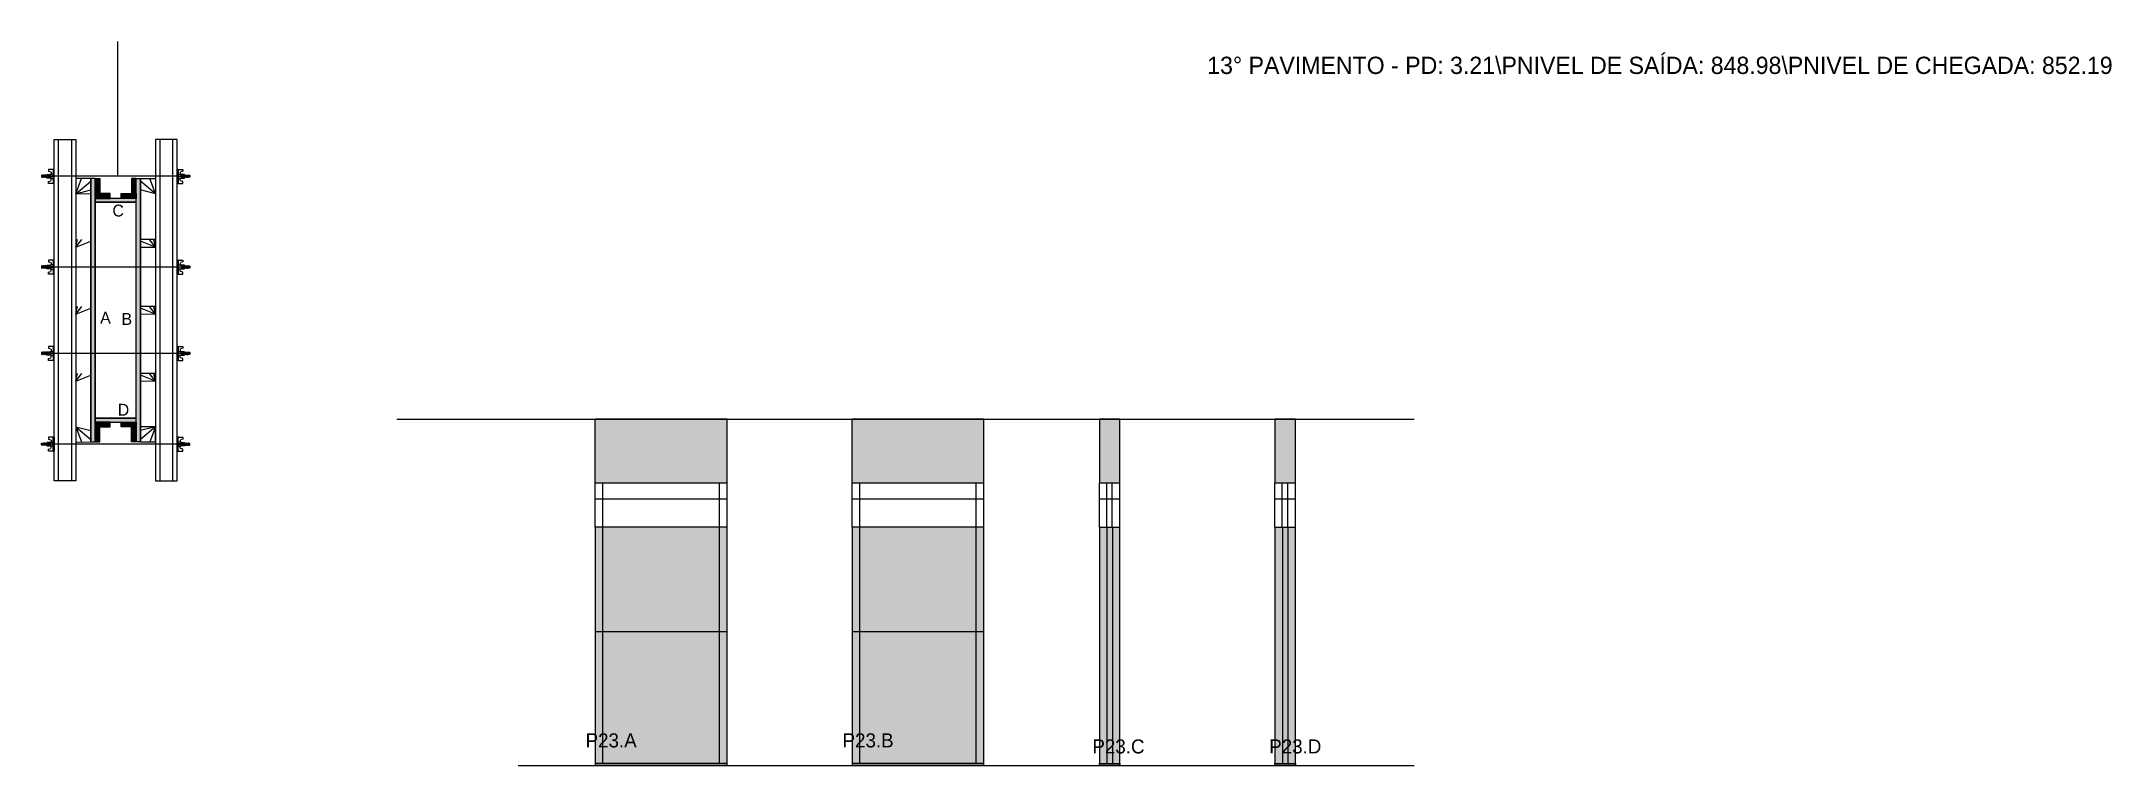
# Model space of a CAD drawing. Header units: metres. Extents: x 7685 to 9602, y 6445 to 7116.
import ezdxf

# ---------------------------------------------------------------- set-up
doc = ezdxf.new("R2010")
doc.units = ezdxf.units.M
for name, color, linetype in [('CHAPA', 7, 'Continuous'), ('COTA', 7, 'Continuous'), ('Hachura', 7, 'Continuous'), ('Madeira', 7, 'Continuous'), ('NOMENCLATURA', 7, 'Continuous'), ('Nível', 7, 'Continuous'), ('Painéis', 7, 'Continuous'), ('Perfil Metálico', 7, 'Continuous'), ('SARR_2.2x7', 7, 'Continuous'), ('SARRAFO', 7, 'Continuous'), ('Texto Seção', 7, 'Continuous'), ('TEXTO_GERAL', 7, 'Continuous')]:
    doc.layers.add(name, color=color, linetype=linetype)

msp = doc.modelspace()

# ---------------------------------------------------------------- hatches: boundary and pattern name
at = {"layer": 'COTA'}
h = msp.add_hatch(color=7, dxfattribs=at)
h.dxf.hatch_style = 1
h.paths.add_polyline_path([(8197.9, 6765.9), (8197.9, 6706.9), (8197.9, 6706.9), (8319.9, 6706.9), (8319.9, 6706.9), (8319.9, 6765.9), (8319.9, 6765.9), (8197.9, 6765.9)])
h = msp.add_hatch(color=7, dxfattribs=at)
h.dxf.hatch_style = 1
h.paths.add_polyline_path([(8435.8, 6765.9), (8435.8, 6706.9), (8435.8, 6706.9), (8557.8, 6706.9), (8557.8, 6706.9), (8557.8, 6765.9), (8557.8, 6765.9), (8435.8, 6765.9)])
h = msp.add_hatch(color=7, dxfattribs=at)
h.dxf.hatch_style = 1
h.paths.add_polyline_path([(8683.8, 6706.9), (8683.8, 6765.9), (8683.8, 6765.9), (8664.8, 6765.9), (8664.8, 6765.9), (8664.8, 6706.9), (8664.8, 6706.9), (8683.8, 6706.9)])
h = msp.add_hatch(color=7, dxfattribs=at)
h.dxf.hatch_style = 1
h.paths.add_polyline_path([(8846.3, 6706.9), (8846.3, 6765.9), (8846.3, 6765.9), (8827.3, 6765.9), (8827.3, 6765.9), (8827.3, 6706.9), (8827.3, 6706.9), (8846.3, 6706.9)])
at = {"layer": 'Hachura'}
h = msp.add_hatch(color=7, dxfattribs=at)
h.dxf.hatch_style = 1
h.paths.add_polyline_path([(7734.7, 6988.7), (7730.7, 6988.7), (7730.7, 6988.7), (7730.7, 6744.7), (7730.7, 6744.7), (7734.7, 6744.7), (7734.7, 6744.7), (7734.7, 6988.7)])
h = msp.add_hatch(color=7, dxfattribs=at)
h.dxf.hatch_style = 1
h.paths.add_polyline_path([(7734.7, 6988.7), (7730.7, 6988.7), (7730.7, 6988.7), (7730.7, 6744.7), (7730.7, 6744.7), (7734.7, 6744.7), (7734.7, 6744.7), (7734.7, 6988.7)])
h = msp.add_hatch(color=7, dxfattribs=at)
h.dxf.hatch_style = 1
h.paths.add_polyline_path([(7734.7, 6974.7), (7739.1, 6974.7), (7739.1, 6974.7), (7739.1, 6988.7), (7739.1, 6988.7), (7734.7, 6988.7), (7734.7, 6988.7), (7734.7, 6974.7)])
h = msp.add_hatch(color=7, dxfattribs=at)
h.dxf.hatch_style = 1
h.paths.add_polyline_path([(7772.7, 6974.7), (7768.3, 6974.7), (7768.3, 6974.7), (7768.3, 6988.7), (7768.3, 6988.7), (7772.7, 6988.7), (7772.7, 6988.7), (7772.7, 6974.7)])
h = msp.add_hatch(color=7, dxfattribs=at)
h.dxf.hatch_style = 1
h.paths.add_polyline_path([(7772.7, 6988.7), (7776.7, 6988.7), (7776.7, 6988.7), (7776.7, 6744.7), (7776.7, 6744.7), (7772.7, 6744.7), (7772.7, 6744.7), (7772.7, 6988.7)])
h = msp.add_hatch(color=7, dxfattribs=at)
h.dxf.hatch_style = 1
h.paths.add_polyline_path([(7772.7, 6988.7), (7776.7, 6988.7), (7776.7, 6988.7), (7776.7, 6744.7), (7776.7, 6744.7), (7772.7, 6744.7), (7772.7, 6744.7), (7772.7, 6988.7)])
h = msp.add_hatch(color=7, dxfattribs=at)
h.dxf.hatch_style = 1
h.paths.add_polyline_path([(7734.7, 6970.3), (7734.7, 6974.7), (7734.7, 6974.7), (7748.7, 6974.7), (7748.7, 6974.7), (7748.7, 6970.3), (7748.7, 6970.3), (7734.7, 6970.3)])
h = msp.add_hatch(color=7, dxfattribs=at)
h.dxf.hatch_style = 1
h.paths.add_polyline_path([(7772.7, 6966.7), (7772.7, 6970.3), (7772.7, 6970.3), (7734.7, 6970.3), (7734.7, 6970.3), (7734.7, 6966.7), (7734.7, 6966.7), (7772.7, 6966.7)])
h = msp.add_hatch(color=7, dxfattribs=at)
h.dxf.hatch_style = 1
h.paths.add_polyline_path([(7772.7, 6966.7), (7772.7, 6970.3), (7772.7, 6970.3), (7734.7, 6970.3), (7734.7, 6970.3), (7734.7, 6966.7), (7734.7, 6966.7), (7772.7, 6966.7)])
h = msp.add_hatch(color=7, dxfattribs=at)
h.dxf.hatch_style = 1
h.paths.add_polyline_path([(7772.7, 6970.3), (7772.7, 6974.7), (7772.7, 6974.7), (7758.7, 6974.7), (7758.7, 6974.7), (7758.7, 6970.3), (7758.7, 6970.3), (7772.7, 6970.3)])
h = msp.add_hatch(color=7, dxfattribs=at)
h.dxf.hatch_style = 1
h.paths.add_polyline_path([(7772.7, 6763.1), (7772.7, 6766.7), (7772.7, 6766.7), (7734.7, 6766.7), (7734.7, 6766.7), (7734.7, 6763.1), (7734.7, 6763.1), (7772.7, 6763.1)])
h = msp.add_hatch(color=7, dxfattribs=at)
h.dxf.hatch_style = 1
h.paths.add_polyline_path([(7772.7, 6763.1), (7772.7, 6766.7), (7772.7, 6766.7), (7734.7, 6766.7), (7734.7, 6766.7), (7734.7, 6763.1), (7734.7, 6763.1), (7772.7, 6763.1)])
h = msp.add_hatch(color=7, dxfattribs=at)
h.dxf.hatch_style = 1
h.paths.add_polyline_path([(7734.7, 6758.7), (7734.7, 6763.1), (7734.7, 6763.1), (7748.7, 6763.1), (7748.7, 6763.1), (7748.7, 6758.7), (7748.7, 6758.7), (7734.7, 6758.7)])
h = msp.add_hatch(color=7, dxfattribs=at)
h.dxf.hatch_style = 1
h.paths.add_polyline_path([(7734.7, 6758.7), (7739.1, 6758.7), (7739.1, 6758.7), (7739.1, 6744.7), (7739.1, 6744.7), (7734.7, 6744.7), (7734.7, 6744.7), (7734.7, 6758.7)])
h = msp.add_hatch(color=7, dxfattribs=at)
h.dxf.hatch_style = 1
h.paths.add_polyline_path([(7772.7, 6758.7), (7772.7, 6763.1), (7772.7, 6763.1), (7758.7, 6763.1), (7758.7, 6763.1), (7758.7, 6758.7), (7758.7, 6758.7), (7772.7, 6758.7)])
h = msp.add_hatch(color=7, dxfattribs=at)
h.dxf.hatch_style = 1
h.paths.add_polyline_path([(7772.7, 6758.7), (7768.3, 6758.7), (7768.3, 6758.7), (7768.3, 6744.7), (7768.3, 6744.7), (7772.7, 6744.7), (7772.7, 6744.7), (7772.7, 6758.7)])
h = msp.add_hatch(color=7, dxfattribs=at)
h.dxf.hatch_style = 1
h.paths.add_polyline_path([(8319.9, 6665.9), (8197.9, 6665.9), (8197.9, 6665.9), (8197.9, 6444.9), (8197.9, 6444.9), (8319.9, 6444.9), (8319.9, 6444.9), (8319.9, 6665.9)])
h = msp.add_hatch(color=7, dxfattribs=at)
h.dxf.hatch_style = 1
h.paths.add_polyline_path([(8557.8, 6665.9), (8435.8, 6665.9), (8435.8, 6665.9), (8435.8, 6444.9), (8435.8, 6444.9), (8557.8, 6444.9), (8557.8, 6444.9), (8557.8, 6665.9)])
h = msp.add_hatch(color=7, dxfattribs=at)
h.dxf.hatch_style = 1
h.paths.add_polyline_path([(8683.8, 6665.9), (8664.8, 6665.9), (8664.8, 6665.9), (8664.8, 6444.9), (8664.8, 6444.9), (8683.8, 6444.9), (8683.8, 6444.9), (8683.8, 6665.9), (8683.8, 6665.9)])
h = msp.add_hatch(color=7, dxfattribs=at)
h.dxf.hatch_style = 1
h.paths.add_polyline_path([(8846.3, 6665.9), (8827.3, 6665.9), (8827.3, 6665.9), (8827.3, 6444.9), (8827.3, 6444.9), (8846.3, 6444.9), (8846.3, 6444.9), (8846.3, 6665.9), (8846.3, 6665.9)])

# ---------------------------------------------------------------- linework, layer by layer
at = {"layer": 'CHAPA', "color": 7, "lineweight": 25}
for points in [[(7734.7, 6988.7), (7730.7, 6988.7), (7730.7, 6744.7), (7734.7, 6744.7)], [(7734.7, 6988.7), (7730.7, 6988.7), (7730.7, 6744.7), (7734.7, 6744.7)], [(7772.7, 6988.7), (7776.7, 6988.7), (7776.7, 6744.7), (7772.7, 6744.7)], [(7772.7, 6988.7), (7776.7, 6988.7), (7776.7, 6744.7), (7772.7, 6744.7)], [(7772.7, 6966.7), (7772.7, 6970.3), (7734.7, 6970.3), (7734.7, 6966.7)], [(7772.7, 6966.7), (7772.7, 6970.3), (7734.7, 6970.3), (7734.7, 6966.7)], [(7772.7, 6763.1), (7772.7, 6766.7), (7734.7, 6766.7), (7734.7, 6763.1)], [(7772.7, 6763.1), (7772.7, 6766.7), (7734.7, 6766.7), (7734.7, 6763.1)]]:
    msp.add_lwpolyline(points, close=True, dxfattribs=at)
at = {"layer": 'COTA', "color": 7, "lineweight": 25}
for p, q in [((8197.9, 6706.9), (8197.9, 6765.9)), ((8319.9, 6765.9), (8197.9, 6765.9)), ((8319.9, 6706.9), (8319.9, 6765.9)), ((8557.8, 6765.9), (8435.8, 6765.9)), ((8435.8, 6706.9), (8435.8, 6765.9)), ((8557.8, 6706.9), (8557.8, 6765.9))]:
    msp.add_line(p, q, dxfattribs=at)
for points in [[(8683.8, 6706.9), (8683.8, 6765.9), (8664.8, 6765.9), (8664.8, 6706.9)], [(8846.3, 6706.9), (8846.3, 6765.9), (8827.3, 6765.9), (8827.3, 6706.9)]]:
    msp.add_lwpolyline(points, dxfattribs=at)
at = {"layer": 'Defpoints', "color": 7, "lineweight": 25}
msp.add_line((7755.6, 6990.7), (7755.6, 7115.7), dxfattribs=at)
at = {"layer": 'Hachura', "color": 7, "lineweight": 25}
for p, q in [((7685.2, 6991.7), (7684.9, 6991.4)), ((7684.9, 6991.4), (7684.9, 6990.1)), ((7685.2, 6989.8), (7684.9, 6990.1)), ((7685.5, 6991.7), (7685.2, 6991.7)), ((7685.2, 6991.7), (7685.2, 6991.7)), ((7685.2, 6989.8), (7685.2, 6991.7)), ((7685.9, 6989.8), (7685.2, 6991)), ((7685.8, 6989.7), (7685.2, 6990.8)), ((7685.2, 6990.3), (7685.6, 6989.6)), ((7685.2, 6990), (7685.3, 6989.8)), ((7685.3, 6989.8), (7685.2, 6989.8)), ((7685.5, 6991.7), (7686.5, 6989.8)), ((7685.5, 6991.7), (7686.5, 6989.8)), ((7685.6, 6991.8), (7686.7, 6989.6)), ((7686.9, 6989.7), (7685.9, 6991.8)), ((7685.9, 6989.8), (7686.5, 6989.8)), ((7686.7, 6991.7), (7686.1, 6991.7)), ((7687, 6989.8), (7686.1, 6991.7)), ((7686.7, 6991.7), (7687.7, 6989.8)), ((7686.8, 6991.8), (7687.9, 6989.6)), ((7688.1, 6989.7), (7687, 6991.8)), ((7687.7, 6989.8), (7687, 6989.8)), ((7687.9, 6991.7), (7687.2, 6991.7)), ((7688.2, 6989.8), (7687.2, 6991.7)), ((7687.4, 6991.7), (7687.2, 6991.7)), ((7687.9, 6991.7), (7688.8, 6989.8)), ((7688, 6991.8), (7689, 6989.6)), ((7689.3, 6989.7), (7688.2, 6991.8)), ((7688.4, 6989.8), (7688.2, 6989.8)), ((7689, 6991.7), (7688.4, 6991.7)), ((7689.3, 6989.8), (7688.4, 6991.7)), ((7688.4, 6989.8), (7688.8, 6989.8)), ((7689, 6991.7), (7690, 6989.8)), ((7689.3, 6989.8), (7690, 6989.8)), ((7690, 6990.5), (7689.4, 6991.8)), ((7690, 6990.8), (7689.5, 6991.7)), ((7690, 6991.7), (7689.5, 6991.7)), ((7821.5, 6990.7), (7689.7, 6990.7)), ((7690, 6989), (7690, 6992.3)), ((7690, 6992.3), (7693.2, 6992.3)), ((7690, 6991.3), (7693.2, 6991.3)), ((7690, 6989.8), (7693.2, 6989.8)), ((7693.2, 6989), (7690, 6989)), ((7690.1, 6989), (7690.1, 6992.3)), ((7691.5, 6997.1), (7691.5, 6995.4)), ((7691.5, 6995.4), (7693.7, 6994.9)), ((7691.5, 6985.9), (7693.7, 6986.5)), ((7691.5, 6984.2), (7691.5, 6985.9)), ((7695.8, 6984.2), (7691.5, 6984.2)), ((7696.7, 6997.1), (7691.6, 6997.1)), ((7693.2, 6992.6), (7693.2, 6988.7)), ((7695.8, 6992.6), (7693.2, 6992.6)), ((7693.2, 6988.7), (7693.2, 6989)), ((7693.2, 6988.7), (7693.2, 6989)), ((7693.2, 6988.7), (7695.8, 6988.7)), ((7695.8, 6991), (7693.8, 6991)), ((7693.8, 6990.5), (7695.8, 6990.5)), ((7694, 6994.5), (7694, 6992.6)), ((7694, 6986.8), (7694, 6988.7)), ((7695.8, 6997.1), (7695.8, 6984.2)), ((7695.8, 6997.1), (7695.8, 6992)), ((7695.8, 6997), (7696.7, 6997)), ((7695.8, 6996.8), (7696.7, 6996.8)), ((7695.8, 6996.4), (7696.7, 6996.4)), ((7695.8, 6996), (7696.7, 6996)), ((7695.8, 6995.1), (7696.7, 6995.1)), ((7695.8, 6993.7), (7696.7, 6993.7)), ((7695.8, 6990.7), (7695.8, 6992.6)), ((7695.8, 6992), (7695.8, 6991.3)), ((7695.8, 6990.7), (7696.7, 6990.7)), ((7695.8, 6987.6), (7696.7, 6987.6)), ((7695.8, 6986.2), (7696.7, 6986.2)), ((7695.8, 6985.4), (7696.7, 6985.4)), ((7695.8, 6984.9), (7696.7, 6984.9)), ((7695.8, 6984.6), (7696.7, 6984.6)), ((7695.8, 6984.3), (7696.7, 6984.3)), ((7695.8, 6984.2), (7696.7, 6984.2)), ((7696.1, 6991.6), (7695.9, 6991.6)), ((7695.9, 6989.7), (7696.4, 6989.7)), ((7696.5, 6991.6), (7696.1, 6991.6)), ((7696.7, 6984.2), (7696.7, 6997.1)), ((7696.7, 6985.2), (7696.7, 6993)), ((7810.7, 6984.2), (7810.7, 6997.1)), ((7810.7, 6997.1), (7815.8, 6997.1)), ((7811.6, 6997), (7810.7, 6997)), ((7811.6, 6996.8), (7810.7, 6996.8)), ((7811.6, 6996.4), (7810.7, 6996.4)), ((7811.6, 6996), (7810.7, 6996)), ((7811.6, 6995.1), (7810.7, 6995.1)), ((7811.6, 6993.7), (7810.7, 6993.7)), ((7810.7, 6985.2), (7810.7, 6993)), ((7811.6, 6990.7), (7810.7, 6990.7)), ((7811.6, 6987.6), (7810.7, 6987.6)), ((7811.6, 6986.2), (7810.7, 6986.2)), ((7811.6, 6985.4), (7810.7, 6985.4)), ((7811.6, 6984.9), (7810.7, 6984.9)), ((7811.6, 6984.6), (7810.7, 6984.6)), ((7811.6, 6984.3), (7810.7, 6984.3)), ((7811.6, 6984.2), (7810.7, 6984.2)), ((7810.8, 6991.6), (7811.3, 6991.6)), ((7811.5, 6989.7), (7811, 6989.7)), ((7811.3, 6991.6), (7811.5, 6991.6)), ((7811.6, 6997.1), (7811.6, 6984.2)), ((7811.6, 6997.1), (7811.6, 6992)), ((7811.6, 6990.7), (7811.6, 6992.6)), ((7811.6, 6992.6), (7814.2, 6992.6)), ((7811.6, 6992), (7811.6, 6991.3)), ((7811.6, 6991), (7813.6, 6991)), ((7813.6, 6990.5), (7811.6, 6990.5)), ((7814.2, 6988.7), (7811.6, 6988.7)), ((7811.6, 6984.2), (7815.9, 6984.2)), ((7813.4, 6994.5), (7813.4, 6992.6)), ((7813.4, 6986.8), (7813.4, 6988.7)), ((7815.9, 6995.4), (7813.6, 6994.9)), ((7815.9, 6985.9), (7813.6, 6986.5)), ((7814.2, 6992.6), (7814.2, 6988.7)), ((7817.4, 6992.3), (7814.2, 6992.3)), ((7817.4, 6991.3), (7814.2, 6991.3)), ((7817.4, 6989.8), (7814.2, 6989.8)), ((7814.2, 6989), (7817.4, 6989)), ((7814.2, 6988.7), (7814.2, 6989)), ((7814.2, 6988.7), (7814.2, 6989)), ((7815.9, 6997.1), (7815.9, 6995.4)), ((7815.9, 6984.2), (7815.9, 6985.9)), ((7817.3, 6989), (7817.3, 6992.3)), ((7817.4, 6989), (7817.4, 6992.3)), ((7817.4, 6990.5), (7818, 6991.8)), ((7818.4, 6991.7), (7817.4, 6989.8)), ((7817.4, 6990.8), (7817.9, 6991.7)), ((7817.4, 6991.7), (7817.9, 6991.7)), ((7818, 6989.8), (7817.4, 6989.8)), ((7818, 6989.8), (7819, 6991.7)), ((7818.1, 6989.7), (7819.2, 6991.8)), ((7819.4, 6991.8), (7818.4, 6989.6)), ((7818.4, 6991.7), (7819, 6991.7)), ((7819.5, 6991.7), (7818.6, 6989.8)), ((7819, 6989.8), (7818.6, 6989.8)), ((7819, 6989.8), (7819.2, 6989.8)), ((7819.2, 6989.8), (7820.2, 6991.7)), ((7819.3, 6989.7), (7820.4, 6991.8)), ((7820.6, 6991.8), (7819.5, 6989.6)), ((7819.5, 6991.7), (7820.2, 6991.7)), ((7820.7, 6991.7), (7819.7, 6989.8)), ((7819.7, 6989.8), (7820.4, 6989.8)), ((7820, 6991.7), (7820.2, 6991.7)), ((7820.4, 6989.7), (7821.5, 6991.8)), ((7820.4, 6989.8), (7821.3, 6991.7)), ((7821.8, 6991.8), (7820.7, 6989.6)), ((7820.7, 6991.7), (7821.3, 6991.7)), ((7821.9, 6991.7), (7820.9, 6989.8)), ((7821.9, 6991.7), (7820.9, 6989.8)), ((7821.5, 6989.8), (7820.9, 6989.8)), ((7821.5, 6989.8), (7822.2, 6991)), ((7821.6, 6989.7), (7822.2, 6990.8)), ((7822.2, 6990.3), (7821.8, 6989.6)), ((7821.9, 6991.7), (7822.2, 6991.7)), ((7822.2, 6990), (7822, 6989.8)), ((7822, 6989.8), (7822.2, 6989.8)), ((7822.2, 6991.7), (7822.2, 6991.7)), ((7822.2, 6991.7), (7822.5, 6991.4)), ((7822.2, 6989.8), (7822.2, 6991.7)), ((7822.2, 6989.8), (7822.5, 6990.1)), ((7822.5, 6991.4), (7822.5, 6990.1)), ((7685.2, 6907.7), (7684.9, 6907.4)), ((7684.9, 6907.4), (7684.9, 6906.1)), ((7685.2, 6905.8), (7684.9, 6906.1)), ((7685.5, 6907.7), (7685.2, 6907.7)), ((7685.2, 6907.7), (7685.2, 6907.7)), ((7685.2, 6905.8), (7685.2, 6907.7)), ((7685.9, 6905.8), (7685.2, 6907)), ((7685.8, 6905.7), (7685.2, 6906.8)), ((7685.2, 6906.3), (7685.6, 6905.6)), ((7685.2, 6906), (7685.3, 6905.8)), ((7685.3, 6905.8), (7685.2, 6905.8)), ((7685.5, 6907.7), (7686.5, 6905.8)), ((7685.5, 6907.7), (7686.5, 6905.8)), ((7685.6, 6907.8), (7686.7, 6905.6)), ((7686.9, 6905.7), (7685.9, 6907.8)), ((7685.9, 6905.8), (7686.5, 6905.8)), ((7686.7, 6907.7), (7686.1, 6907.7)), ((7687, 6905.8), (7686.1, 6907.7)), ((7686.7, 6907.7), (7687.7, 6905.8)), ((7686.8, 6907.8), (7687.9, 6905.6)), ((7688.1, 6905.7), (7687, 6907.8)), ((7687.7, 6905.8), (7687, 6905.8)), ((7687.9, 6907.7), (7687.2, 6907.7)), ((7688.2, 6905.8), (7687.2, 6907.7)), ((7687.4, 6907.7), (7687.2, 6907.7)), ((7687.9, 6907.7), (7688.8, 6905.8)), ((7688, 6907.8), (7689, 6905.6)), ((7689.3, 6905.7), (7688.2, 6907.8)), ((7688.4, 6905.8), (7688.2, 6905.8)), ((7689, 6907.7), (7688.4, 6907.7)), ((7689.3, 6905.8), (7688.4, 6907.7)), ((7688.4, 6905.8), (7688.8, 6905.8)), ((7689, 6907.7), (7690, 6905.8)), ((7689.3, 6905.8), (7690, 6905.8)), ((7690, 6906.5), (7689.4, 6907.8)), ((7690, 6906.8), (7689.5, 6907.7)), ((7690, 6907.7), (7689.5, 6907.7)), ((7821.5, 6906.7), (7689.7, 6906.7)), ((7690, 6905), (7690, 6908.3)), ((7690, 6908.3), (7693.2, 6908.3)), ((7690, 6907.3), (7693.2, 6907.3)), ((7690, 6905.8), (7693.2, 6905.8)), ((7693.2, 6905), (7690, 6905)), ((7690.1, 6905), (7690.1, 6908.3)), ((7691.5, 6913.1), (7691.5, 6911.4)), ((7691.5, 6911.4), (7693.7, 6910.9)), ((7696.7, 6913.1), (7691.6, 6913.1)), ((7693.2, 6908.6), (7693.2, 6904.7)), ((7695.8, 6908.6), (7693.2, 6908.6)), ((7693.2, 6904.7), (7693.2, 6905)), ((7693.2, 6904.7), (7693.2, 6905)), ((7693.2, 6904.7), (7695.8, 6904.7)), ((7695.8, 6907), (7693.8, 6907)), ((7693.8, 6906.5), (7695.8, 6906.5)), ((7694, 6910.5), (7694, 6908.6)), ((7694, 6902.8), (7694, 6904.7)), ((7695.8, 6913.1), (7695.8, 6900.2)), ((7695.8, 6913.1), (7695.8, 6908)), ((7695.8, 6913), (7696.7, 6913)), ((7695.8, 6912.8), (7696.7, 6912.8)), ((7695.8, 6912.4), (7696.7, 6912.4)), ((7695.8, 6912), (7696.7, 6912)), ((7695.8, 6911.1), (7696.7, 6911.1)), ((7695.8, 6909.7), (7696.7, 6909.7)), ((7695.8, 6906.7), (7695.8, 6908.6)), ((7695.8, 6908), (7695.8, 6907.3)), ((7695.8, 6906.7), (7696.7, 6906.7)), ((7695.8, 6903.6), (7696.7, 6903.6)), ((7696.1, 6907.6), (7695.9, 6907.6)), ((7695.9, 6905.7), (7696.4, 6905.7)), ((7696.5, 6907.6), (7696.1, 6907.6)), ((7696.7, 6900.2), (7696.7, 6913.1)), ((7696.7, 6901.2), (7696.7, 6909)), ((7810.7, 6900.2), (7810.7, 6913.1)), ((7810.7, 6913.1), (7815.8, 6913.1)), ((7811.6, 6913), (7810.7, 6913)), ((7811.6, 6912.8), (7810.7, 6912.8)), ((7811.6, 6912.4), (7810.7, 6912.4)), ((7811.6, 6912), (7810.7, 6912)), ((7811.6, 6911.1), (7810.7, 6911.1)), ((7811.6, 6909.7), (7810.7, 6909.7)), ((7810.7, 6901.2), (7810.7, 6909)), ((7811.6, 6906.7), (7810.7, 6906.7)), ((7811.6, 6903.6), (7810.7, 6903.6)), ((7810.8, 6907.6), (7811.3, 6907.6)), ((7811.5, 6905.7), (7811, 6905.7)), ((7811.3, 6907.6), (7811.5, 6907.6)), ((7811.6, 6913.1), (7811.6, 6900.2)), ((7811.6, 6913.1), (7811.6, 6908)), ((7811.6, 6906.7), (7811.6, 6908.6)), ((7811.6, 6908.6), (7814.2, 6908.6)), ((7811.6, 6908), (7811.6, 6907.3)), ((7811.6, 6907), (7813.6, 6907)), ((7813.6, 6906.5), (7811.6, 6906.5)), ((7814.2, 6904.7), (7811.6, 6904.7)), ((7813.4, 6910.5), (7813.4, 6908.6)), ((7813.4, 6902.8), (7813.4, 6904.7)), ((7815.9, 6911.4), (7813.6, 6910.9)), ((7814.2, 6908.6), (7814.2, 6904.7)), ((7817.4, 6908.3), (7814.2, 6908.3)), ((7817.4, 6907.3), (7814.2, 6907.3)), ((7817.4, 6905.8), (7814.2, 6905.8)), ((7814.2, 6905), (7817.4, 6905)), ((7814.2, 6904.7), (7814.2, 6905)), ((7814.2, 6904.7), (7814.2, 6905)), ((7815.9, 6913.1), (7815.9, 6911.4)), ((7817.3, 6905), (7817.3, 6908.3)), ((7817.4, 6905), (7817.4, 6908.3)), ((7817.4, 6906.5), (7818, 6907.8)), ((7818.4, 6907.7), (7817.4, 6905.8)), ((7817.4, 6906.8), (7817.9, 6907.7)), ((7817.4, 6907.7), (7817.9, 6907.7)), ((7818, 6905.8), (7817.4, 6905.8)), ((7818, 6905.8), (7819, 6907.7)), ((7818.1, 6905.7), (7819.2, 6907.8)), ((7819.4, 6907.8), (7818.4, 6905.6)), ((7818.4, 6907.7), (7819, 6907.7)), ((7819.5, 6907.7), (7818.6, 6905.8)), ((7819, 6905.8), (7818.6, 6905.8)), ((7819, 6905.8), (7819.2, 6905.8)), ((7819.2, 6905.8), (7820.2, 6907.7)), ((7819.3, 6905.7), (7820.4, 6907.8)), ((7820.6, 6907.8), (7819.5, 6905.6)), ((7819.5, 6907.7), (7820.2, 6907.7)), ((7820.7, 6907.7), (7819.7, 6905.8)), ((7819.7, 6905.8), (7820.4, 6905.8)), ((7820, 6907.7), (7820.2, 6907.7)), ((7820.4, 6905.7), (7821.5, 6907.8)), ((7820.4, 6905.8), (7821.3, 6907.7)), ((7821.8, 6907.8), (7820.7, 6905.6)), ((7820.7, 6907.7), (7821.3, 6907.7)), ((7821.9, 6907.7), (7820.9, 6905.8)), ((7821.9, 6907.7), (7820.9, 6905.8)), ((7821.5, 6905.8), (7820.9, 6905.8)), ((7821.5, 6905.8), (7822.2, 6907)), ((7821.6, 6905.7), (7822.2, 6906.8)), ((7822.2, 6906.3), (7821.8, 6905.6)), ((7821.9, 6907.7), (7822.2, 6907.7)), ((7822.2, 6906), (7822, 6905.8)), ((7822, 6905.8), (7822.2, 6905.8)), ((7822.2, 6907.7), (7822.2, 6907.7)), ((7822.2, 6907.7), (7822.5, 6907.4)), ((7822.2, 6905.8), (7822.2, 6907.7)), ((7822.2, 6905.8), (7822.5, 6906.1)), ((7822.5, 6907.4), (7822.5, 6906.1)), ((7691.5, 6901.9), (7693.7, 6902.5)), ((7691.5, 6900.2), (7691.5, 6901.9)), ((7695.8, 6900.2), (7691.5, 6900.2)), ((7695.8, 6902.2), (7696.7, 6902.2)), ((7695.8, 6901.4), (7696.7, 6901.4)), ((7695.8, 6900.9), (7696.7, 6900.9)), ((7695.8, 6900.6), (7696.7, 6900.6)), ((7695.8, 6900.3), (7696.7, 6900.3)), ((7695.8, 6900.2), (7696.7, 6900.2)), ((7811.6, 6902.2), (7810.7, 6902.2)), ((7811.6, 6901.4), (7810.7, 6901.4)), ((7811.6, 6900.9), (7810.7, 6900.9)), ((7811.6, 6900.6), (7810.7, 6900.6)), ((7811.6, 6900.3), (7810.7, 6900.3)), ((7811.6, 6900.2), (7810.7, 6900.2)), ((7811.6, 6900.2), (7815.9, 6900.2)), ((7815.9, 6901.9), (7813.6, 6902.5)), ((7815.9, 6900.2), (7815.9, 6901.9)), ((7685.2, 6827.7), (7684.9, 6827.4)), ((7684.9, 6827.4), (7684.9, 6826.1)), ((7685.2, 6825.8), (7684.9, 6826.1)), ((7685.5, 6827.7), (7685.2, 6827.7)), ((7685.2, 6827.7), (7685.2, 6827.7)), ((7685.2, 6825.8), (7685.2, 6827.7)), ((7685.9, 6825.8), (7685.2, 6827)), ((7685.8, 6825.7), (7685.2, 6826.8)), ((7685.2, 6826.3), (7685.6, 6825.6)), ((7685.2, 6826), (7685.3, 6825.8)), ((7685.5, 6827.7), (7686.5, 6825.8)), ((7685.5, 6827.7), (7686.5, 6825.8)), ((7685.6, 6827.8), (7686.7, 6825.6)), ((7686.9, 6825.7), (7685.9, 6827.8)), ((7686.7, 6827.7), (7686.1, 6827.7)), ((7687, 6825.8), (7686.1, 6827.7)), ((7686.7, 6827.7), (7687.7, 6825.8)), ((7686.8, 6827.8), (7687.9, 6825.6)), ((7688.1, 6825.7), (7687, 6827.8)), ((7687.9, 6827.7), (7687.2, 6827.7)), ((7688.2, 6825.8), (7687.2, 6827.7)), ((7687.4, 6827.7), (7687.2, 6827.7)), ((7687.9, 6827.7), (7688.8, 6825.8)), ((7688, 6827.8), (7689, 6825.6)), ((7689.3, 6825.7), (7688.2, 6827.8)), ((7689, 6827.7), (7688.4, 6827.7)), ((7689.3, 6825.8), (7688.4, 6827.7)), ((7689, 6827.7), (7690, 6825.8)), ((7690, 6826.5), (7689.4, 6827.8)), ((7690, 6826.8), (7689.5, 6827.7)), ((7690, 6827.7), (7689.5, 6827.7)), ((7821.5, 6826.7), (7689.7, 6826.7)), ((7690, 6825), (7690, 6828.3)), ((7690, 6828.3), (7693.2, 6828.3)), ((7690, 6827.3), (7693.2, 6827.3)), ((7690.1, 6825), (7690.1, 6828.3)), ((7691.5, 6833.1), (7691.5, 6831.4)), ((7691.5, 6831.4), (7693.7, 6830.9)), ((7696.7, 6833.1), (7691.6, 6833.1)), ((7693.2, 6828.6), (7693.2, 6824.7)), ((7695.8, 6828.6), (7693.2, 6828.6)), ((7695.8, 6827), (7693.8, 6827)), ((7693.8, 6826.5), (7695.8, 6826.5)), ((7694, 6830.5), (7694, 6828.6)), ((7695.8, 6833.1), (7695.8, 6820.2)), ((7695.8, 6833.1), (7695.8, 6828)), ((7695.8, 6833), (7696.7, 6833)), ((7695.8, 6832.8), (7696.7, 6832.8)), ((7695.8, 6832.4), (7696.7, 6832.4)), ((7695.8, 6832), (7696.7, 6832)), ((7695.8, 6831.1), (7696.7, 6831.1)), ((7695.8, 6829.7), (7696.7, 6829.7)), ((7695.8, 6826.7), (7695.8, 6828.6)), ((7695.8, 6828), (7695.8, 6827.3)), ((7695.8, 6826.7), (7696.7, 6826.7)), ((7696.1, 6827.6), (7695.9, 6827.6)), ((7696.5, 6827.6), (7696.1, 6827.6)), ((7696.7, 6820.2), (7696.7, 6833.1)), ((7696.7, 6821.2), (7696.7, 6829)), ((7810.7, 6820.2), (7810.7, 6833.1)), ((7810.7, 6833.1), (7815.8, 6833.1)), ((7811.6, 6833), (7810.7, 6833)), ((7811.6, 6832.8), (7810.7, 6832.8)), ((7811.6, 6832.4), (7810.7, 6832.4)), ((7811.6, 6832), (7810.7, 6832)), ((7811.6, 6831.1), (7810.7, 6831.1)), ((7811.6, 6829.7), (7810.7, 6829.7)), ((7810.7, 6821.2), (7810.7, 6829)), ((7811.6, 6826.7), (7810.7, 6826.7)), ((7810.8, 6827.6), (7811.3, 6827.6)), ((7811.3, 6827.6), (7811.5, 6827.6)), ((7811.6, 6833.1), (7811.6, 6820.2)), ((7811.6, 6833.1), (7811.6, 6828)), ((7811.6, 6826.7), (7811.6, 6828.6)), ((7811.6, 6828.6), (7814.2, 6828.6)), ((7811.6, 6828), (7811.6, 6827.3)), ((7811.6, 6827), (7813.6, 6827)), ((7813.6, 6826.5), (7811.6, 6826.5)), ((7813.4, 6830.5), (7813.4, 6828.6)), ((7815.9, 6831.4), (7813.6, 6830.9)), ((7814.2, 6828.6), (7814.2, 6824.7)), ((7817.4, 6828.3), (7814.2, 6828.3)), ((7817.4, 6827.3), (7814.2, 6827.3)), ((7815.9, 6833.1), (7815.9, 6831.4)), ((7817.3, 6825), (7817.3, 6828.3)), ((7817.4, 6825), (7817.4, 6828.3)), ((7817.4, 6826.5), (7818, 6827.8)), ((7818.4, 6827.7), (7817.4, 6825.8)), ((7817.4, 6826.8), (7817.9, 6827.7)), ((7817.4, 6827.7), (7817.9, 6827.7)), ((7818, 6825.8), (7819, 6827.7)), ((7818.1, 6825.7), (7819.2, 6827.8)), ((7819.4, 6827.8), (7818.4, 6825.6)), ((7818.4, 6827.7), (7819, 6827.7)), ((7819.5, 6827.7), (7818.6, 6825.8)), ((7819.2, 6825.8), (7820.2, 6827.7)), ((7819.3, 6825.7), (7820.4, 6827.8)), ((7820.6, 6827.8), (7819.5, 6825.6)), ((7819.5, 6827.7), (7820.2, 6827.7)), ((7820.7, 6827.7), (7819.7, 6825.8)), ((7820, 6827.7), (7820.2, 6827.7)), ((7820.4, 6825.7), (7821.5, 6827.8)), ((7820.4, 6825.8), (7821.3, 6827.7)), ((7821.8, 6827.8), (7820.7, 6825.6)), ((7820.7, 6827.7), (7821.3, 6827.7)), ((7821.9, 6827.7), (7820.9, 6825.8)), ((7821.9, 6827.7), (7820.9, 6825.8)), ((7821.5, 6825.8), (7822.2, 6827)), ((7821.6, 6825.7), (7822.2, 6826.8)), ((7822.2, 6826.3), (7821.8, 6825.6)), ((7821.9, 6827.7), (7822.2, 6827.7)), ((7822.2, 6826), (7822, 6825.8)), ((7822.2, 6827.7), (7822.2, 6827.7)), ((7822.2, 6827.7), (7822.5, 6827.4)), ((7822.2, 6825.8), (7822.2, 6827.7)), ((7822.2, 6825.8), (7822.5, 6826.1)), ((7822.5, 6827.4), (7822.5, 6826.1)), ((7685.3, 6825.8), (7685.2, 6825.8)), ((7685.9, 6825.8), (7686.5, 6825.8)), ((7687.7, 6825.8), (7687, 6825.8)), ((7688.4, 6825.8), (7688.2, 6825.8)), ((7688.4, 6825.8), (7688.8, 6825.8)), ((7689.3, 6825.8), (7690, 6825.8)), ((7690, 6825.8), (7693.2, 6825.8)), ((7693.2, 6825), (7690, 6825)), ((7691.5, 6821.9), (7693.7, 6822.5)), ((7691.5, 6820.2), (7691.5, 6821.9)), ((7695.8, 6820.2), (7691.5, 6820.2)), ((7693.2, 6824.7), (7693.2, 6825)), ((7693.2, 6824.7), (7693.2, 6825)), ((7693.2, 6824.7), (7695.8, 6824.7)), ((7694, 6822.8), (7694, 6824.7)), ((7695.8, 6823.6), (7696.7, 6823.6)), ((7695.8, 6822.2), (7696.7, 6822.2)), ((7695.8, 6821.4), (7696.7, 6821.4)), ((7695.8, 6820.9), (7696.7, 6820.9)), ((7695.8, 6820.6), (7696.7, 6820.6)), ((7695.8, 6820.3), (7696.7, 6820.3)), ((7695.8, 6820.2), (7696.7, 6820.2)), ((7695.9, 6825.7), (7696.4, 6825.7)), ((7811.6, 6823.6), (7810.7, 6823.6)), ((7811.6, 6822.2), (7810.7, 6822.2)), ((7811.6, 6821.4), (7810.7, 6821.4)), ((7811.6, 6820.9), (7810.7, 6820.9)), ((7811.6, 6820.6), (7810.7, 6820.6)), ((7811.6, 6820.3), (7810.7, 6820.3)), ((7811.6, 6820.2), (7810.7, 6820.2)), ((7811.5, 6825.7), (7811, 6825.7)), ((7814.2, 6824.7), (7811.6, 6824.7)), ((7811.6, 6820.2), (7815.9, 6820.2)), ((7813.4, 6822.8), (7813.4, 6824.7)), ((7815.9, 6821.9), (7813.6, 6822.5)), ((7817.4, 6825.8), (7814.2, 6825.8)), ((7814.2, 6825), (7817.4, 6825)), ((7814.2, 6824.7), (7814.2, 6825)), ((7814.2, 6824.7), (7814.2, 6825)), ((7815.9, 6820.2), (7815.9, 6821.9)), ((7818, 6825.8), (7817.4, 6825.8)), ((7819, 6825.8), (7818.6, 6825.8)), ((7819, 6825.8), (7819.2, 6825.8)), ((7819.7, 6825.8), (7820.4, 6825.8)), ((7821.5, 6825.8), (7820.9, 6825.8)), ((7822, 6825.8), (7822.2, 6825.8)), ((7685.2, 6743.6), (7684.9, 6743.2)), ((7684.9, 6741.9), (7684.9, 6743.2)), ((7685.2, 6741.6), (7684.9, 6741.9)), ((7685.2, 6743), (7685.6, 6743.7)), ((7685.8, 6743.7), (7685.2, 6742.5)), ((7685.2, 6743.3), (7685.3, 6743.6)), ((7685.3, 6743.6), (7685.2, 6743.6)), ((7685.9, 6743.6), (7685.2, 6742.3)), ((7685.2, 6743.6), (7685.2, 6741.6)), ((7685.5, 6741.6), (7685.2, 6741.6)), ((7685.2, 6741.6), (7685.2, 6741.6)), ((7685.5, 6741.6), (7686.5, 6743.6)), ((7685.5, 6741.6), (7686.5, 6743.6)), ((7685.6, 6741.6), (7686.7, 6743.7)), ((7686.9, 6743.7), (7685.9, 6741.5)), ((7685.9, 6743.6), (7686.5, 6743.6)), ((7687, 6743.6), (7686.1, 6741.6)), ((7686.7, 6741.6), (7686.1, 6741.6)), ((7686.7, 6741.6), (7687.7, 6743.6)), ((7686.8, 6741.6), (7687.9, 6743.7)), ((7688.1, 6743.7), (7687, 6741.5)), ((7687.7, 6743.6), (7687, 6743.6)), ((7688.2, 6743.6), (7687.2, 6741.6)), ((7687.9, 6741.6), (7687.2, 6741.6)), ((7687.4, 6741.6), (7687.2, 6741.6)), ((7687.9, 6741.6), (7688.8, 6743.6)), ((7688, 6741.6), (7689, 6743.7)), ((7689.3, 6743.7), (7688.2, 6741.5)), ((7688.4, 6743.6), (7688.2, 6743.6)), ((7688.4, 6743.6), (7688.8, 6743.6)), ((7689.3, 6743.6), (7688.4, 6741.6)), ((7689, 6741.6), (7688.4, 6741.6)), ((7689, 6741.6), (7690, 6743.6)), ((7689.3, 6743.6), (7690, 6743.6)), ((7690, 6742.8), (7689.4, 6741.5)), ((7690, 6742.5), (7689.5, 6741.6)), ((7690, 6741.6), (7689.5, 6741.6)), ((7821.5, 6742.7), (7689.7, 6742.7)), ((7690, 6744.3), (7690, 6741)), ((7693.2, 6744.3), (7690, 6744.3)), ((7690, 6743.6), (7693.2, 6743.6)), ((7690, 6742), (7693.2, 6742)), ((7690, 6741), (7693.2, 6741)), ((7690.1, 6744.3), (7690.1, 6741)), ((7695.8, 6749.1), (7691.5, 6749.1)), ((7691.5, 6749.1), (7691.5, 6747.4)), ((7691.5, 6747.4), (7693.7, 6746.8)), ((7691.5, 6737.9), (7693.7, 6738.5)), ((7691.5, 6736.2), (7691.5, 6737.9)), ((7696.7, 6736.2), (7691.6, 6736.2)), ((7693.2, 6740.7), (7693.2, 6744.6)), ((7693.2, 6744.6), (7695.8, 6744.6)), ((7693.2, 6744.6), (7693.2, 6744.3)), ((7693.2, 6744.6), (7693.2, 6744.3)), ((7695.8, 6740.7), (7693.2, 6740.7)), ((7693.8, 6742.9), (7695.8, 6742.9)), ((7695.8, 6742.3), (7693.8, 6742.3)), ((7694, 6746.5), (7694, 6744.6)), ((7694, 6738.8), (7694, 6740.7)), ((7695.8, 6736.2), (7695.8, 6749.1)), ((7695.8, 6749.1), (7696.7, 6749.1)), ((7695.8, 6749), (7696.7, 6749)), ((7695.8, 6748.8), (7696.7, 6748.8)), ((7695.8, 6748.4), (7696.7, 6748.4)), ((7695.8, 6748), (7696.7, 6748)), ((7695.8, 6747.1), (7696.7, 6747.1)), ((7695.8, 6745.7), (7696.7, 6745.7)), ((7695.8, 6742.7), (7695.8, 6740.7)), ((7695.8, 6742.7), (7696.7, 6742.7)), ((7695.8, 6741.4), (7695.8, 6742)), ((7695.8, 6736.2), (7695.8, 6741.4)), ((7695.8, 6739.6), (7696.7, 6739.6)), ((7695.8, 6738.2), (7696.7, 6738.2)), ((7695.8, 6737.4), (7696.7, 6737.4)), ((7695.8, 6736.9), (7696.7, 6736.9)), ((7695.8, 6736.6), (7696.7, 6736.6)), ((7695.8, 6736.3), (7696.7, 6736.3)), ((7695.9, 6743.6), (7696.4, 6743.6)), ((7696.1, 6741.7), (7695.9, 6741.7)), ((7696.5, 6741.7), (7696.1, 6741.7)), ((7696.7, 6749.1), (7696.7, 6736.2)), ((7696.7, 6748.2), (7696.7, 6740.3)), ((7810.7, 6749.1), (7810.7, 6736.2)), ((7811.6, 6749.1), (7810.7, 6749.1)), ((7811.6, 6749), (7810.7, 6749)), ((7811.6, 6748.8), (7810.7, 6748.8)), ((7811.6, 6748.4), (7810.7, 6748.4)), ((7810.7, 6748.2), (7810.7, 6740.3)), ((7811.6, 6748), (7810.7, 6748)), ((7811.6, 6747.1), (7810.7, 6747.1)), ((7811.6, 6745.7), (7810.7, 6745.7)), ((7811.6, 6742.7), (7810.7, 6742.7)), ((7811.6, 6739.6), (7810.7, 6739.6)), ((7811.6, 6738.2), (7810.7, 6738.2)), ((7811.6, 6737.4), (7810.7, 6737.4)), ((7811.6, 6736.9), (7810.7, 6736.9)), ((7811.6, 6736.6), (7810.7, 6736.6)), ((7811.6, 6736.3), (7810.7, 6736.3)), ((7810.7, 6736.2), (7815.8, 6736.2)), ((7810.8, 6741.7), (7811.3, 6741.7)), ((7811.5, 6743.6), (7811, 6743.6)), ((7811.3, 6741.7), (7811.5, 6741.7)), ((7811.6, 6736.2), (7811.6, 6749.1)), ((7811.6, 6749.1), (7815.9, 6749.1)), ((7814.2, 6744.6), (7811.6, 6744.6)), ((7813.6, 6742.9), (7811.6, 6742.9)), ((7811.6, 6742.7), (7811.6, 6740.7)), ((7811.6, 6742.3), (7813.6, 6742.3)), ((7811.6, 6741.4), (7811.6, 6742)), ((7811.6, 6736.2), (7811.6, 6741.4)), ((7811.6, 6740.7), (7814.2, 6740.7)), ((7813.4, 6746.5), (7813.4, 6744.6)), ((7813.4, 6738.8), (7813.4, 6740.7)), ((7815.9, 6747.4), (7813.6, 6746.8)), ((7815.9, 6737.9), (7813.6, 6738.5)), ((7814.2, 6740.7), (7814.2, 6744.6)), ((7814.2, 6744.6), (7814.2, 6744.3)), ((7814.2, 6744.6), (7814.2, 6744.3)), ((7814.2, 6744.3), (7817.4, 6744.3)), ((7817.4, 6743.6), (7814.2, 6743.6)), ((7817.4, 6742), (7814.2, 6742)), ((7817.4, 6741), (7814.2, 6741)), ((7815.9, 6749.1), (7815.9, 6747.4)), ((7815.9, 6736.2), (7815.9, 6737.9)), ((7817.3, 6744.3), (7817.3, 6741)), ((7817.4, 6744.3), (7817.4, 6741)), ((7818, 6743.6), (7817.4, 6743.6)), ((7818.4, 6741.6), (7817.4, 6743.6)), ((7817.4, 6742.8), (7818, 6741.5)), ((7817.4, 6742.5), (7817.9, 6741.6)), ((7817.4, 6741.6), (7817.9, 6741.6)), ((7818, 6743.6), (7819, 6741.6)), ((7818.1, 6743.7), (7819.2, 6741.5)), ((7819.4, 6741.6), (7818.4, 6743.7)), ((7818.4, 6741.6), (7819, 6741.6)), ((7819, 6743.6), (7818.6, 6743.6)), ((7819.5, 6741.6), (7818.6, 6743.6)), ((7819, 6743.6), (7819.2, 6743.6)), ((7819.2, 6743.6), (7820.2, 6741.6)), ((7819.3, 6743.7), (7820.4, 6741.5)), ((7820.6, 6741.6), (7819.5, 6743.7)), ((7819.5, 6741.6), (7820.2, 6741.6)), ((7819.7, 6743.6), (7820.4, 6743.6)), ((7820.7, 6741.6), (7819.7, 6743.6)), ((7820, 6741.6), (7820.2, 6741.6)), ((7820.4, 6743.7), (7821.5, 6741.5)), ((7820.4, 6743.6), (7821.3, 6741.6)), ((7821.8, 6741.6), (7820.7, 6743.7)), ((7820.7, 6741.6), (7821.3, 6741.6)), ((7821.9, 6741.6), (7820.9, 6743.6)), ((7821.5, 6743.6), (7820.9, 6743.6)), ((7821.9, 6741.6), (7820.9, 6743.6)), ((7821.5, 6743.6), (7822.2, 6742.3)), ((7821.6, 6743.7), (7822.2, 6742.5)), ((7822.2, 6743), (7821.8, 6743.7)), ((7821.9, 6741.6), (7822.2, 6741.6)), ((7822.2, 6743.3), (7822, 6743.6)), ((7822, 6743.6), (7822.2, 6743.6)), ((7822.2, 6743.6), (7822.5, 6743.2)), ((7822.2, 6743.6), (7822.2, 6741.6)), ((7822.2, 6741.6), (7822.5, 6741.9)), ((7822.2, 6741.6), (7822.2, 6741.6)), ((7822.5, 6741.9), (7822.5, 6743.2))]:
    msp.add_line(p, q, dxfattribs=at)
at = {"layer": 'Madeira', "color": 7, "lineweight": 25}
for p, q in [((7716.7, 6974.6), (7722.1, 6988.6)), ((7716.7, 6974.6), (7730.7, 6986.2)), ((7790.7, 6974.6), (7776.7, 6986.2)), ((7790.7, 6974.6), (7785.3, 6988.6)), ((7716.7, 6974.6), (7730.7, 6978.1)), ((7790.7, 6974.6), (7776.7, 6978.1)), ((7716.7, 6925.1), (7722.4, 6932.2)), ((7716.7, 6925.1), (7718.4, 6932.1)), ((7716.7, 6925.1), (7730.7, 6930.6)), ((7790.7, 6925.1), (7776.7, 6930.6)), ((7790.7, 6925.1), (7785, 6932.2)), ((7790.7, 6925.1), (7789, 6932.1)), ((7716.7, 6863.1), (7722.4, 6870.2)), ((7716.7, 6863.1), (7718.4, 6870.1)), ((7716.7, 6863.1), (7730.7, 6868.6)), ((7790.7, 6863.1), (7776.7, 6868.6)), ((7790.7, 6863.1), (7785, 6870.2)), ((7790.7, 6863.1), (7789, 6870.1)), ((7716.7, 6801.1), (7722.4, 6808.2)), ((7716.7, 6801.1), (7718.4, 6808.1)), ((7790.7, 6801.1), (7785, 6808.2)), ((7790.7, 6801.1), (7789, 6808.1)), ((7716.7, 6801.1), (7730.7, 6806.6)), ((7790.7, 6801.1), (7776.7, 6806.6)), ((7716.7, 6758.6), (7730.7, 6747.1)), ((7716.7, 6758.6), (7730.7, 6755.2)), ((7716.7, 6758.6), (7722.1, 6744.7)), ((7790.7, 6758.6), (7776.7, 6747.1)), ((7790.7, 6758.6), (7776.7, 6755.2)), ((7790.7, 6758.6), (7785.3, 6744.7))]:
    msp.add_line(p, q, dxfattribs=at)
for points in [[(7716.7, 6974.6), (7730.7, 6974.7), (7730.7, 6988.7), (7716.7, 6988.6)], [(7716.7, 6744.6), (7730.7, 6744.7), (7730.7, 6988.7), (7716.7, 6988.6)], [(7790.7, 6744.6), (7776.7, 6744.7), (7776.7, 6988.7), (7790.7, 6988.6)], [(7790.7, 6925.1), (7790.7, 6932.1), (7776.7, 6932.2), (7776.7, 6925.2)], [(7790.7, 6863.1), (7790.7, 6870.1), (7776.7, 6870.2), (7776.7, 6863.2)], [(7790.7, 6801.1), (7790.7, 6808.1), (7776.7, 6808.2), (7776.7, 6801.2)], [(7790.7, 6758.6), (7776.7, 6758.7), (7776.7, 6744.7), (7790.7, 6744.6)]]:
    msp.add_lwpolyline(points, close=True, dxfattribs=at)
at = {"layer": 'Nível', "color": 7, "lineweight": 25}
for p, q in [((8014.2, 6765.9), (8956.2, 6765.9)), ((8126.4, 6444.9), (8956.2, 6444.9))]:
    msp.add_line(p, q, dxfattribs=at)
at = {"layer": 'Painéis', "color": 7, "lineweight": 25}
for p, q in [((8197.9, 6706.9), (8319.9, 6706.9)), ((8197.9, 6665.9), (8197.9, 6706.9)), ((8197.9, 6691.9), (8319.9, 6691.9)), ((8319.9, 6665.9), (8319.9, 6706.9)), ((8435.8, 6706.9), (8557.8, 6706.9)), ((8435.8, 6665.9), (8435.8, 6706.9)), ((8435.8, 6691.9), (8557.8, 6691.9)), ((8557.8, 6665.9), (8557.8, 6706.9)), ((8664.8, 6706.9), (8683.8, 6706.9)), ((8664.8, 6665.9), (8664.8, 6706.9)), ((8664.8, 6691.9), (8683.8, 6691.9)), ((8683.8, 6665.9), (8683.8, 6706.9)), ((8827.3, 6706.9), (8846.3, 6706.9)), ((8827.3, 6665.9), (8827.3, 6706.9)), ((8827.3, 6691.9), (8846.3, 6691.9)), ((8846.3, 6665.9), (8846.3, 6706.9)), ((8197.9, 6665.9), (8197.9, 6568.9)), ((8319.9, 6665.9), (8197.9, 6665.9)), ((8319.9, 6568.9), (8319.9, 6665.9)), ((8435.8, 6665.9), (8435.8, 6568.9)), ((8557.8, 6665.9), (8435.8, 6665.9)), ((8557.8, 6568.9), (8557.8, 6665.9)), ((8664.8, 6665.9), (8664.8, 6446.9)), ((8664.8, 6665.9), (8683.8, 6665.9)), ((8683.8, 6446.9), (8683.8, 6665.9)), ((8827.3, 6665.9), (8827.3, 6446.9)), ((8827.3, 6665.9), (8846.3, 6665.9)), ((8846.3, 6446.9), (8846.3, 6665.9)), ((8197.9, 6568.9), (8197.9, 6444.9)), ((8319.9, 6568.9), (8197.9, 6568.9)), ((8319.9, 6444.9), (8319.9, 6568.9)), ((8435.8, 6568.9), (8435.8, 6444.9)), ((8557.8, 6568.9), (8435.8, 6568.9)), ((8557.8, 6444.9), (8557.8, 6568.9)), ((8197.9, 6446.9), (8319.9, 6446.9)), ((8435.8, 6446.9), (8557.8, 6446.9)), ((8664.8, 6446.9), (8683.8, 6446.9)), ((8827.3, 6446.9), (8846.3, 6446.9))]:
    msp.add_line(p, q, dxfattribs=at)
for points in [[(7734.7, 6766.7), (7772.7, 6766.7), (7772.7, 6966.7), (7734.7, 6966.7)], [(8319.9, 6446.9), (8197.9, 6446.9), (8197.9, 6444.9), (8319.9, 6444.9)], [(8557.8, 6446.9), (8435.8, 6446.9), (8435.8, 6444.9), (8557.8, 6444.9)], [(8664.8, 6446.9), (8683.8, 6446.9), (8683.8, 6444.9), (8664.8, 6444.9)], [(8827.3, 6446.9), (8846.3, 6446.9), (8846.3, 6444.9), (8827.3, 6444.9)]]:
    msp.add_lwpolyline(points, close=True, dxfattribs=at)
at = {"layer": 'Perfil Metálico', "color": 7, "lineweight": 25}
for points in [[(7696.7, 7024.7), (7716.7, 7024.7), (7716.7, 6708.7), (7696.7, 6708.7)], [(7712.7, 6708.7), (7700.7, 6708.7), (7700.7, 7024.7), (7712.7, 7024.7)], [(7810.7, 7024.7), (7790.7, 7024.7), (7790.7, 6708.7), (7810.7, 6708.7)], [(7794.7, 6708.7), (7806.7, 6708.7), (7806.7, 7024.7), (7794.7, 7024.7)]]:
    msp.add_lwpolyline(points, close=True, dxfattribs=at)
at = {"layer": 'SARR_2.2x7', "color": 7, "lineweight": 25}
for p, q in [((8204.9, 6665.9), (8204.9, 6706.9)), ((8312.9, 6665.9), (8312.9, 6706.9)), ((8442.8, 6665.9), (8442.8, 6706.9)), ((8550.8, 6665.9), (8550.8, 6706.9)), ((8671.8, 6665.9), (8671.8, 6706.9)), ((8676.7, 6665.9), (8676.7, 6706.9)), ((8834.2, 6665.9), (8834.2, 6706.9)), ((8839.2, 6665.9), (8839.2, 6706.9)), ((8204.9, 6568.9), (8204.9, 6665.9)), ((8312.9, 6568.9), (8312.9, 6665.9)), ((8442.8, 6568.9), (8442.8, 6665.9)), ((8550.8, 6568.9), (8550.8, 6665.9)), ((8671.8, 6665.9), (8671.8, 6446.9)), ((8676.8, 6665.9), (8676.8, 6446.9)), ((8834.3, 6665.9), (8834.3, 6446.9)), ((8839.3, 6665.9), (8839.3, 6446.9)), ((8204.9, 6446.9), (8204.9, 6568.9)), ((8312.9, 6446.9), (8312.9, 6568.9)), ((8442.8, 6446.9), (8442.8, 6568.9)), ((8550.8, 6446.9), (8550.8, 6568.9)), ((8204.9, 6446.9), (8204.9, 6446.9)), ((8312.9, 6446.9), (8312.9, 6446.9)), ((8442.8, 6446.9), (8442.8, 6446.9)), ((8550.8, 6446.9), (8550.8, 6446.9))]:
    msp.add_line(p, q, dxfattribs=at)
at = {"layer": 'SARRAFO', "color": 7, "lineweight": 25}
for points in [[(7739.1, 6988.7), (7739.1, 6974.7), (7734.7, 6974.7), (7734.7, 6988.7)], [(7768.3, 6988.7), (7768.3, 6974.7), (7772.7, 6974.7), (7772.7, 6988.7)], [(7748.7, 6974.7), (7734.7, 6974.7), (7734.7, 6970.3), (7748.7, 6970.3)], [(7758.7, 6974.7), (7772.7, 6974.7), (7772.7, 6970.3), (7758.7, 6970.3)], [(7748.7, 6763.1), (7734.7, 6763.1), (7734.7, 6758.7), (7748.7, 6758.7)], [(7739.1, 6744.7), (7739.1, 6758.7), (7734.7, 6758.7), (7734.7, 6744.7)], [(7758.7, 6763.1), (7772.7, 6763.1), (7772.7, 6758.7), (7758.7, 6758.7)], [(7768.3, 6744.7), (7768.3, 6758.7), (7772.7, 6758.7), (7772.7, 6744.7)]]:
    msp.add_lwpolyline(points, close=True, dxfattribs=at)

# ---------------------------------------------------------------- texts
at = {"layer": 'NOMENCLATURA', "color": 7, "lineweight": 25}
msp.add_text('13° PAVIMENTO - PD: 3.21\\PNIVEL DE SAÍDA: 848.98\\PNIVEL DE CHEGADA: 852.19', height=16, dxfattribs=at).set_placement((8764.7, 7085.5))
at = {"layer": 'Texto Seção', "color": 7, "lineweight": 25}
for s, p in [('P23.A', (8188.9, 6461.8)), ('P23.B', (8426.9, 6461.8)), ('P23.C', (8658.3, 6456.2)), ('P23.D', (8822.1, 6456.2))]:
    msp.add_text(s, height=13, dxfattribs=at).set_placement(p)
at = {"layer": 'TEXTO_GERAL', "color": 7, "lineweight": 25}
for s, p in [('C', (7750.7, 6953.5)), ('A', (7739.3, 6854.3)), ('B', (7759.1, 6853.1)), ('D', (7755.6, 6769))]:
    msp.add_text(s, height=11, dxfattribs=at).set_placement(p)

doc.saveas('drawing.dxf')
